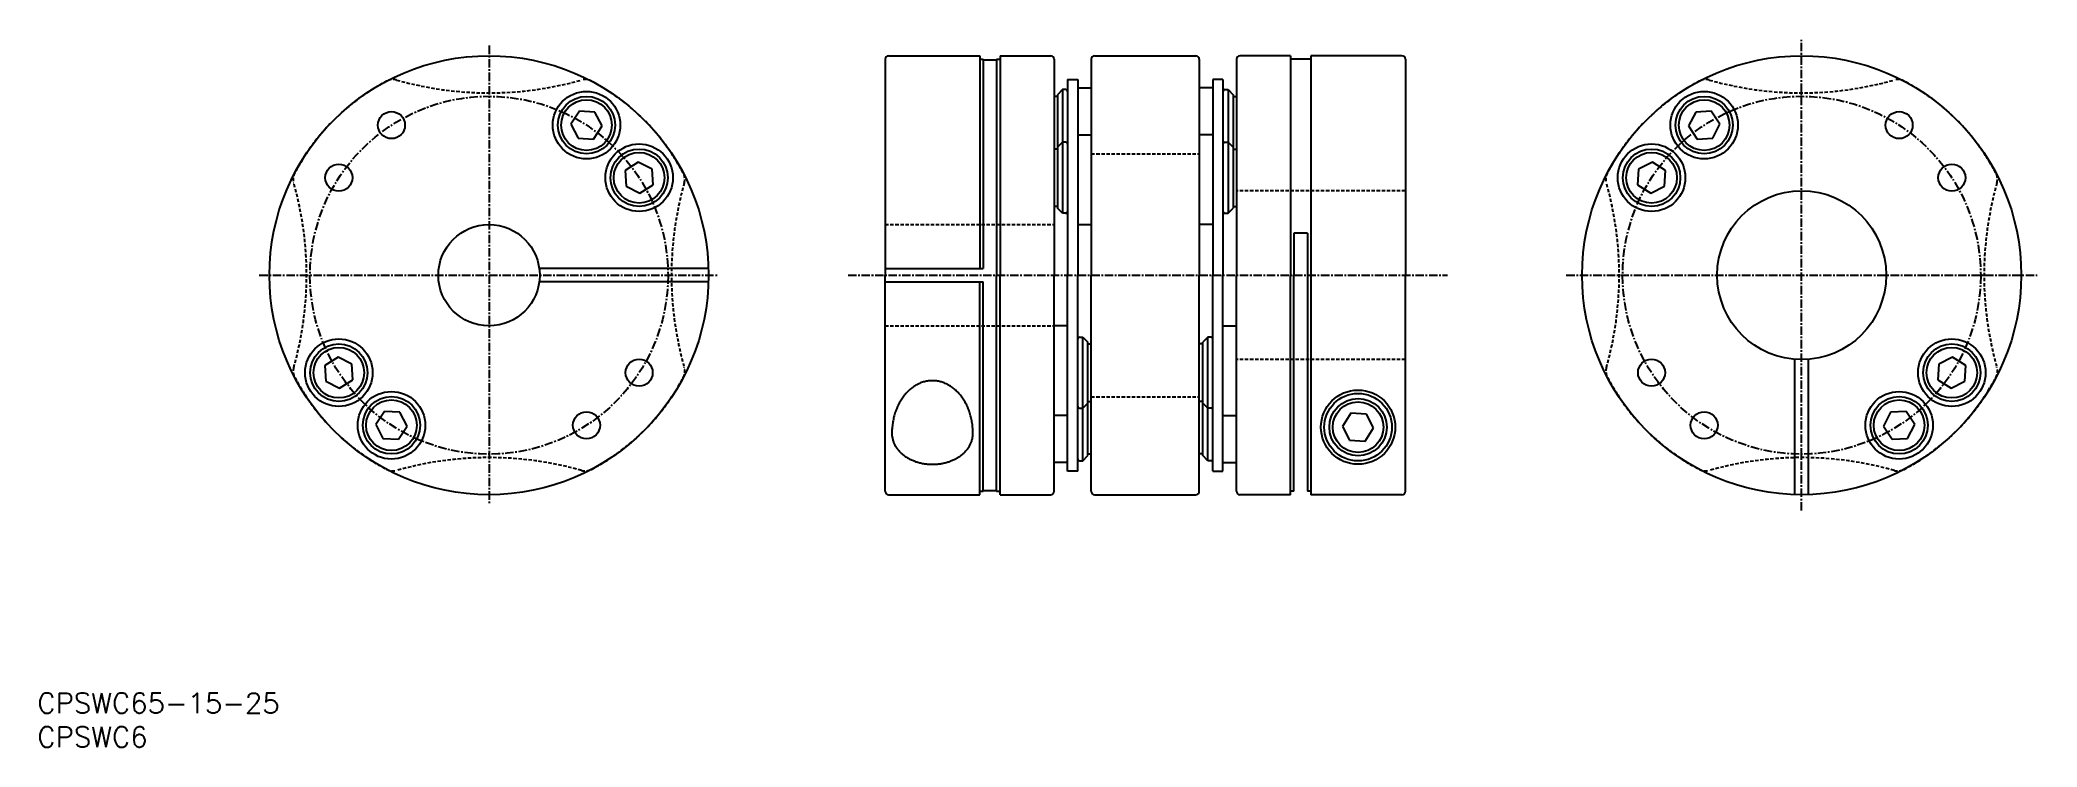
# Model space of a CAD drawing. Extents: x 45 to 341, y 37 to 142.
import ezdxf
from ezdxf.enums import TextEntityAlignment as Align

# ---------------------------------------------------------------- set-up
doc = ezdxf.new("R2010")
doc.units = 0
doc.linetypes.add('CENTER', pattern=[2, 1.25, -0.25, 0.25, -0.25])
doc.linetypes.add('DASHED', pattern=[0.75, 0.5, -0.25])
doc.layers.get('0').update_dxf_attribs({"linetype": 'CONTINUOUS'})
doc.layers.add('CENTER', color=1, linetype='CENTER')
doc.styles.get("Standard").update_dxf_attribs({"font": 'txt.shx', "bigfont": 'extfont.shx'})

# ---------------------------------------------------------------- blocks, each defined once
blk = doc.blocks.new('FB55')
at = {"color": 0}
for p, q in [((0, 2.309402), (-2.000001, 1.154701)), ((-2.000001, 1.154701), (-2.000001, -1.154701)), ((2.000001, 1.154701), (0, 2.309402)), ((2.000001, -1.154701), (2.000001, 1.154701)), ((-2.000001, -1.154701), (0, -2.309402)), ((0, -2.309402), (2.000001, -1.154701))]:
    blk.add_line(p, q, dxfattribs=at)
for radius in [4.25, 3.75]:
    blk.add_circle((0, 0), radius, dxfattribs=at)

msp = doc.modelspace()

# ---------------------------------------------------------------- linework, layer by layer
at = {"color": 7, "linetype": 'CONTINUOUS'}
for p, q in [((170.28, 139.17), (170.28, 107.17)), ((170.78, 139.67), (184.28, 139.67)), ((184.28, 139.67), (184.28, 108.17)), ((184.28, 139.17), (184.78, 139.17)), ((184.78, 139.17), (184.78, 108.17)), ((184.78, 139.07), (186.78, 139.07)), ((186.78, 139.17), (186.78, 107.17)), ((186.78, 139.17), (187.28, 139.17)), ((187.28, 139.67), (187.28, 107.17)), ((187.28, 139.67), (194.78, 139.67)), ((195.28, 139.17), (195.28, 107.17)), ((200.78, 139.17), (200.78, 107.17)), ((201.28, 139.67), (216.28, 139.67)), ((216.78, 139.17), (216.78, 107.17)), ((222.28, 139.17), (222.28, 107.17)), ((230.28, 139.67), (222.78, 139.67)), ((230.28, 139.67), (230.28, 107.17)), ((233.28, 139.17), (230.28, 139.17)), ((233.28, 139.67), (233.28, 74.67)), ((246.78, 139.67), (233.28, 139.67)), ((247.28, 139.17), (247.28, 107.17)), ((197.28, 136.17), (198.78, 136.17)), ((197.28, 136.17), (197.28, 107.17)), ((198.78, 136.17), (198.78, 107.17)), ((220.28, 136.17), (218.78, 136.17)), ((218.78, 136.17), (218.78, 107.17)), ((220.28, 136.17), (220.28, 107.17)), ((195.78, 133.65), (195.28, 133.65)), ((196.53, 134.65), (195.78, 133.9)), ((195.78, 133.9), (195.78, 117.11)), ((196.53, 134.65), (196.53, 116.36)), ((196.98, 134.65), (196.53, 134.65)), ((198.78, 134.9), (200.78, 134.9)), ((218.78, 134.9), (216.78, 134.9)), ((220.58, 134.65), (221.03, 134.65)), ((221.03, 134.65), (221.03, 116.36)), ((221.03, 134.65), (221.78, 133.9)), ((221.78, 133.9), (221.78, 117.11)), ((221.78, 133.65), (222.28, 133.65)), ((198.78, 127.96), (200.78, 127.96)), ((218.78, 127.96), (216.78, 127.96)), ((195.78, 125.86), (195.28, 125.86)), ((196.53, 126.86), (195.78, 126.11)), ((196.98, 126.86), (196.53, 126.86)), ((220.58, 126.86), (221.03, 126.86)), ((221.03, 126.86), (221.78, 126.11)), ((221.78, 125.86), (222.28, 125.86)), ((195.78, 117.36), (195.28, 117.36)), ((196.53, 116.36), (195.78, 117.11)), ((196.98, 116.36), (196.53, 116.36)), ((220.58, 116.36), (221.03, 116.36)), ((221.03, 116.36), (221.78, 117.11)), ((221.78, 117.36), (222.28, 117.36)), ((198.78, 114.66), (200.78, 114.66)), ((218.78, 114.66), (216.78, 114.66)), ((230.78, 113.42), (230.78, 107.17)), ((232.78, 113.42), (230.78, 113.42)), ((232.78, 113.42), (232.78, 75.17)), ((144.12, 108.17), (119.07, 108.17)), ((170.28, 108.17), (184.78, 108.17)), ((170.28, 75.17), (170.28, 107.17)), ((186.78, 75.17), (186.78, 107.17)), ((187.28, 74.67), (187.28, 107.17)), ((195.28, 75.17), (195.28, 107.17)), ((197.28, 78.17), (197.28, 107.17)), ((198.78, 78.17), (198.78, 107.17)), ((200.78, 75.17), (200.78, 107.17)), ((216.78, 75.17), (216.78, 107.17)), ((218.78, 78.17), (218.78, 107.17)), ((220.28, 78.17), (220.28, 107.17)), ((222.28, 75.17), (222.28, 107.17)), ((230.28, 74.67), (230.28, 107.17)), ((230.78, 75.17), (230.78, 107.17)), ((247.28, 75.17), (247.28, 107.17)), ((144.12, 106.17), (119.07, 106.17)), ((170.28, 106.17), (184.78, 106.17)), ((184.28, 74.67), (184.28, 106.17)), ((184.78, 75.17), (184.78, 106.17)), ((197.28, 99.69), (195.28, 99.69)), ((199.08, 97.99), (199.53, 97.99)), ((199.53, 79.7), (199.53, 97.99)), ((199.53, 97.99), (200.28, 97.24)), ((218.03, 97.99), (217.28, 97.24)), ((218.03, 79.7), (218.03, 97.99)), ((218.48, 97.99), (218.03, 97.99)), ((220.28, 99.69), (222.28, 99.69)), ((200.28, 80.45), (200.28, 97.24)), ((200.28, 96.99), (200.78, 96.99)), ((217.28, 96.99), (216.78, 96.99)), ((217.28, 80.45), (217.28, 97.24)), ((304.94, 74.69), (304.94, 94.71)), ((306.94, 74.69), (306.94, 94.71)), ((197.28, 86.39), (195.28, 86.39)), ((199.08, 87.49), (199.53, 87.49)), ((199.53, 87.49), (200.28, 88.24)), ((200.28, 88.49), (200.78, 88.49)), ((217.28, 88.49), (216.78, 88.49)), ((218.03, 87.49), (217.28, 88.24)), ((218.48, 87.49), (218.03, 87.49)), ((220.28, 86.39), (222.28, 86.39)), ((199.53, 79.7), (200.28, 80.45)), ((200.28, 80.7), (200.78, 80.7)), ((217.28, 80.7), (216.78, 80.7)), ((218.03, 79.7), (217.28, 80.45)), ((197.28, 79.45), (195.28, 79.45)), ((198.78, 78.17), (197.28, 78.17)), ((199.08, 79.7), (199.53, 79.7)), ((218.48, 79.7), (218.03, 79.7)), ((218.78, 78.17), (220.28, 78.17)), ((220.28, 79.45), (222.28, 79.45)), ((170.78, 74.67), (184.28, 74.67)), ((184.28, 75.17), (184.78, 75.17)), ((184.78, 75.28), (186.78, 75.28)), ((186.78, 75.17), (187.28, 75.17)), ((187.28, 74.67), (194.78, 74.67)), ((201.28, 74.67), (216.28, 74.67)), ((230.28, 74.67), (222.78, 74.67)), ((230.78, 75.17), (230.28, 75.17)), ((233.28, 75.17), (232.78, 75.17)), ((246.78, 74.67), (233.28, 74.67))]:
    msp.add_line(p, q, dxfattribs=at)
at = {"color": 3, "linetype": 'DASHED'}
for p, q in [((200.78, 125.17), (216.78, 125.17)), ((247.28, 119.67), (222.28, 119.67)), ((170.28, 114.67), (195.28, 114.67)), ((170.28, 99.67), (195.28, 99.67)), ((247.28, 94.67), (222.28, 94.67)), ((200.78, 89.17), (216.78, 89.17))]:
    msp.add_line(p, q, dxfattribs=at)
at = {"color": 7, "linetype": 'CONTINUOUS'}
for points in [[(183.28, 83.72, 0), (183.28, 83.91, 0), (183.27, 84.11, 0), (183.26, 84.3, 0), (183.25, 84.49, 0), (183.23, 84.68, 0), (183.21, 84.87, 0), (183.19, 85.06, 0), (183.16, 85.25, 0), (183.13, 85.44, 0), (183.1, 85.62, 0), (183.06, 85.81, 0), (183.02, 86, 0), (182.97, 86.18, 0), (182.93, 86.36, 0), (182.87, 86.54, 0), (182.82, 86.72, 0), (182.76, 86.9, 0), (182.7, 87.07, 0), (182.64, 87.24, 0), (182.57, 87.41, 0), (182.5, 87.58, 0), (182.42, 87.75, 0), (182.35, 87.91, 0), (182.26, 88.07, 0), (182.18, 88.23, 0), (182.1, 88.39, 0), (182.01, 88.54, 0), (181.91, 88.69, 0), (181.82, 88.84, 0), (181.72, 88.98, 0), (181.62, 89.12, 0), (181.52, 89.26, 0), (181.41, 89.39, 0), (181.31, 89.52, 0), (181.2, 89.65, 0), (181.08, 89.78, 0), (180.97, 89.9, 0), (180.85, 90.01, 0), (180.73, 90.13, 0), (180.61, 90.23, 0), (180.49, 90.34, 0), (180.36, 90.44, 0), (180.23, 90.54, 0), (180.1, 90.63, 0), (179.97, 90.72, 0), (179.84, 90.8, 0), (179.71, 90.88, 0), (179.57, 90.96, 0), (179.44, 91.03, 0), (179.3, 91.1, 0), (179.16, 91.16, 0), (179.02, 91.22, 0), (178.88, 91.27, 0), (178.73, 91.32, 0), (178.59, 91.36, 0), (178.45, 91.4, 0), (178.3, 91.44, 0), (178.16, 91.47, 0), (178.01, 91.49, 0), (177.87, 91.52, 0), (177.72, 91.53, 0), (177.57, 91.54, 0), (177.42, 91.55, 0), (177.28, 91.55, 0), (177.13, 91.55, 0), (176.98, 91.54, 0), (176.84, 91.53, 0), (176.69, 91.52, 0), (176.54, 91.49, 0), (176.4, 91.47, 0), (176.25, 91.44, 0), (176.11, 91.4, 0), (175.96, 91.36, 0), (175.82, 91.32, 0), (175.68, 91.27, 0), (175.53, 91.22, 0), (175.39, 91.16, 0), (175.25, 91.1, 0), (175.12, 91.03, 0), (174.98, 90.96, 0), (174.84, 90.88, 0), (174.71, 90.8, 0), (174.58, 90.72, 0), (174.45, 90.63, 0), (174.32, 90.54, 0), (174.19, 90.44, 0), (174.07, 90.34, 0), (173.94, 90.23, 0), (173.82, 90.13, 0), (173.7, 90.01, 0), (173.59, 89.9, 0), (173.47, 89.78, 0), (173.36, 89.65, 0), (173.25, 89.52, 0), (173.14, 89.39, 0), (173.03, 89.26, 0), (172.93, 89.12, 0), (172.83, 88.98, 0), (172.73, 88.84, 0), (172.64, 88.69, 0), (172.55, 88.54, 0), (172.46, 88.39, 0), (172.37, 88.23, 0), (172.29, 88.07, 0), (172.21, 87.91, 0), (172.13, 87.75, 0), (172.06, 87.58, 0), (171.99, 87.41, 0), (171.92, 87.24, 0), (171.85, 87.07, 0), (171.79, 86.9, 0), (171.73, 86.72, 0), (171.68, 86.54, 0), (171.63, 86.36, 0), (171.58, 86.18, 0), (171.53, 86, 0), (171.49, 85.81, 0), (171.46, 85.62, 0), (171.42, 85.44, 0), (171.39, 85.25, 0), (171.37, 85.06, 0), (171.34, 84.87, 0), (171.32, 84.68, 0), (171.31, 84.49, 0), (171.29, 84.3, 0), (171.28, 84.11, 0), (171.28, 83.91, 0), (171.28, 83.72, 0)], [(171.28, 83.72, 0), (171.28, 83.61, 0), (171.28, 83.5, 0), (171.29, 83.39, 0), (171.31, 83.28, 0), (171.32, 83.17, 0), (171.34, 83.05, 0), (171.37, 82.94, 0), (171.39, 82.83, 0), (171.42, 82.73, 0), (171.46, 82.62, 0), (171.49, 82.51, 0), (171.53, 82.4, 0), (171.58, 82.3, 0), (171.63, 82.19, 0), (171.68, 82.09, 0), (171.73, 81.98, 0), (171.79, 81.88, 0), (171.85, 81.78, 0), (171.92, 81.68, 0), (171.99, 81.58, 0), (172.06, 81.48, 0), (172.13, 81.38, 0), (172.21, 81.29, 0), (172.29, 81.2, 0), (172.37, 81.1, 0), (172.46, 81.01, 0), (172.55, 80.92, 0), (172.64, 80.84, 0), (172.73, 80.75, 0), (172.83, 80.67, 0), (172.93, 80.59, 0), (173.03, 80.51, 0), (173.14, 80.43, 0), (173.25, 80.35, 0), (173.36, 80.28, 0), (173.47, 80.21, 0), (173.59, 80.14, 0), (173.7, 80.07, 0), (173.82, 80, 0), (173.94, 79.94, 0), (174.07, 79.88, 0), (174.19, 79.82, 0), (174.32, 79.77, 0), (174.45, 79.71, 0), (174.58, 79.66, 0), (174.71, 79.61, 0), (174.84, 79.56, 0), (174.98, 79.52, 0), (175.12, 79.48, 0), (175.25, 79.44, 0), (175.39, 79.4, 0), (175.53, 79.37, 0), (175.68, 79.34, 0), (175.82, 79.31, 0), (175.96, 79.28, 0), (176.11, 79.26, 0), (176.25, 79.24, 0), (176.4, 79.22, 0), (176.54, 79.21, 0), (176.69, 79.2, 0), (176.84, 79.19, 0), (176.98, 79.18, 0), (177.13, 79.18, 0), (177.28, 79.17, 0), (177.42, 79.18, 0), (177.57, 79.18, 0), (177.72, 79.19, 0), (177.87, 79.2, 0), (178.01, 79.21, 0), (178.16, 79.22, 0), (178.3, 79.24, 0), (178.45, 79.26, 0), (178.59, 79.28, 0), (178.73, 79.31, 0), (178.88, 79.34, 0), (179.02, 79.37, 0), (179.16, 79.4, 0), (179.3, 79.44, 0), (179.44, 79.48, 0), (179.57, 79.52, 0), (179.71, 79.56, 0), (179.84, 79.61, 0), (179.97, 79.66, 0), (180.1, 79.71, 0), (180.23, 79.77, 0), (180.36, 79.82, 0), (180.49, 79.88, 0), (180.61, 79.94, 0), (180.73, 80, 0), (180.85, 80.07, 0), (180.97, 80.14, 0), (181.08, 80.21, 0), (181.2, 80.28, 0), (181.31, 80.35, 0), (181.41, 80.43, 0), (181.52, 80.51, 0), (181.62, 80.59, 0), (181.72, 80.67, 0), (181.82, 80.75, 0), (181.91, 80.84, 0), (182.01, 80.92, 0), (182.1, 81.01, 0), (182.18, 81.1, 0), (182.26, 81.2, 0), (182.35, 81.29, 0), (182.42, 81.38, 0), (182.5, 81.48, 0), (182.57, 81.58, 0), (182.64, 81.68, 0), (182.7, 81.78, 0), (182.76, 81.88, 0), (182.82, 81.98, 0), (182.87, 82.09, 0), (182.93, 82.19, 0), (182.97, 82.3, 0), (183.02, 82.4, 0), (183.06, 82.51, 0), (183.1, 82.62, 0), (183.13, 82.73, 0), (183.16, 82.83, 0), (183.19, 82.94, 0), (183.21, 83.05, 0), (183.23, 83.17, 0), (183.25, 83.28, 0), (183.26, 83.39, 0), (183.27, 83.5, 0), (183.28, 83.61, 0), (183.28, 83.72, 0)]]:
    msp.add_polyline3d(points, dxfattribs=at)
for centre, radius in [((111.64, 107.17), 32.5), ((305.94, 107.17), 32.5), ((126.07, 129.4), 5), ((291.51, 129.4), 5), ((97.2, 129.4), 2), ((320.37, 129.4), 2), ((133.86, 121.61), 5), ((283.72, 121.61), 5), ((89.41, 121.61), 2), ((328.17, 121.61), 2), ((305.94, 107.17), 12.5), ((111.64, 107.17), 7.5), ((89.41, 92.74), 5), ((328.17, 92.74), 5), ((133.86, 92.74), 2), ((283.72, 92.74), 2), ((97.2, 84.95), 5), ((240.28, 84.67), 5.5), ((240.28, 84.67), 5), ((320.37, 84.95), 5), ((126.07, 84.95), 2), ((291.51, 84.95), 2)]:
    msp.add_circle(centre, radius, dxfattribs=at)
for centre, radius, start, end in [((170.78, 139.17), 0.5, 90, 180), ((194.78, 139.17), 0.5, 0, 90), ((201.28, 139.17), 0.5, 90, 180), ((216.28, 139.17), 0.5, 0, 90), ((222.78, 139.17), 0.5, 90, 180), ((246.78, 139.17), 0.5, 360, 90), ((196.98, 134.35), 0.3, 0, 90), ((220.58, 134.35), 0.3, 90, 180), ((196.98, 126.56), 0.3, 0, 90), ((220.58, 126.56), 0.3, 90, 180), ((196.98, 116.66), 0.3, 270, 0), ((220.58, 116.66), 0.3, 180, 270), ((199.08, 97.69), 0.3, 90, 180), ((218.48, 97.69), 0.3, 0, 90), ((199.08, 87.79), 0.3, 180, 270), ((218.48, 87.79), 0.3, 270, 0), ((199.08, 80), 0.3, 180, 270), ((218.48, 80), 0.3, 270, 0), ((170.78, 75.17), 0.5, 180, 270), ((194.78, 75.17), 0.5, 270, 0), ((201.28, 75.17), 0.5, 180, 270), ((216.28, 75.17), 0.5, 270, 0), ((222.78, 75.17), 0.5, 180, 270), ((246.78, 75.17), 0.5, 270, 0)]:
    msp.add_arc(centre, radius, start, end, dxfattribs=at)
at = {"color": 3, "linetype": 'DASHED'}
for centre, radius, start, end in [((97.42, 134.16), 2, 74.1294, 117.7902), ((111.64, 184.17), 50, 254.1294, 285.8706), ((125.86, 134.16), 2, 62.2098, 105.8706), ((291.72, 134.16), 2, 74.1294, 117.7902), ((305.94, 184.17), 50, 254.1294, 285.8706), ((320.16, 134.16), 2, 62.2098, 105.8706), ((111.64, 107.17), 32.5, 117.7902, 152.2098), ((111.64, 107.17), 32.5, 27.7902, 62.2098), ((305.94, 107.17), 32.5, 117.7902, 152.2098), ((305.94, 107.17), 32.5, 27.7902, 62.2098), ((84.65, 121.39), 2, 152.2098, 195.8706), ((138.62, 121.39), 2, 344.1294, 27.7902), ((278.96, 121.39), 2, 152.2098, 195.8706), ((332.92, 121.39), 2, 344.1294, 27.7902), ((34.64, 107.17), 50, 344.1294, 15.8706), ((188.64, 107.17), 50, 164.1294, 195.8706), ((228.94, 107.17), 50, 344.1294, 15.8706), ((382.94, 107.17), 50, 164.1294, 195.8706), ((84.65, 92.95), 2, 164.1294, 207.7902), ((111.64, 107.17), 32.5, 207.7902, 242.2098), ((111.64, 107.17), 32.5, 297.7902, 332.2098), ((138.62, 92.95), 2, 332.2098, 15.8706), ((278.96, 92.95), 2, 164.1294, 207.7902), ((305.94, 107.17), 32.5, 207.7902, 242.2098), ((305.94, 107.17), 32.5, 297.7902, 332.2098), ((332.92, 92.95), 2, 332.2098, 15.8706), ((111.64, 30.17), 50, 74.1294, 105.8706), ((305.94, 30.17), 50, 74.1294, 105.8706), ((97.42, 80.19), 2, 242.2098, 285.8706), ((125.86, 80.19), 2, 254.1294, 297.7902), ((291.72, 80.19), 2, 242.2098, 285.8706), ((320.16, 80.19), 2, 254.1294, 297.7902)]:
    msp.add_arc(centre, radius, start, end, dxfattribs=at)
at = {"layer": 'CENTER', "color": 1, "linetype": 'CENTER'}
for p, q in [((305.94, 72.33), (305.94, 142.02)), ((111.64, 141.17), (111.64, 73.17)), ((77.64, 107.17), (145.64, 107.17)), ((164.78, 107.17), (253.51, 107.17)), ((271.1, 107.17), (340.78, 107.17))]:
    msp.add_line(p, q, dxfattribs=at)
for centre in [(111.64, 107.17), (305.94, 107.17)]:
    msp.add_circle(centre, 26.5, dxfattribs=at)

# ---------------------------------------------------------------- block references
at = {"color": 7, "linetype": 'CONTINUOUS'}
for p, rotation in [((126.07, 129.4), 327.0000000000003), ((291.51, 129.4), 32.99999999999973), ((133.86, 121.61), 302.9999999999997), ((283.72, 121.61), 57.00000000000027), ((89.41, 92.74), 122.9999999999997), ((328.17, 92.74), 237.0000000000003), ((97.2, 84.95), 147.0000000000003), ((240.28, 84.67), 147.0000000000003), ((320.37, 84.95), 212.9999999999997)]:
    msp.add_blockref('FB55', p, dxfattribs=dict(at, rotation=rotation))

# ---------------------------------------------------------------- texts
for s, p in [('CPSWC65-15-25', (44.78, 43.8)), ('CPSWC6', (44.78, 38.8))]:
    msp.add_text(s, height=3, dxfattribs=at).set_placement(p, align=Align.MIDDLE_LEFT)

doc.saveas('drawing.dxf')
